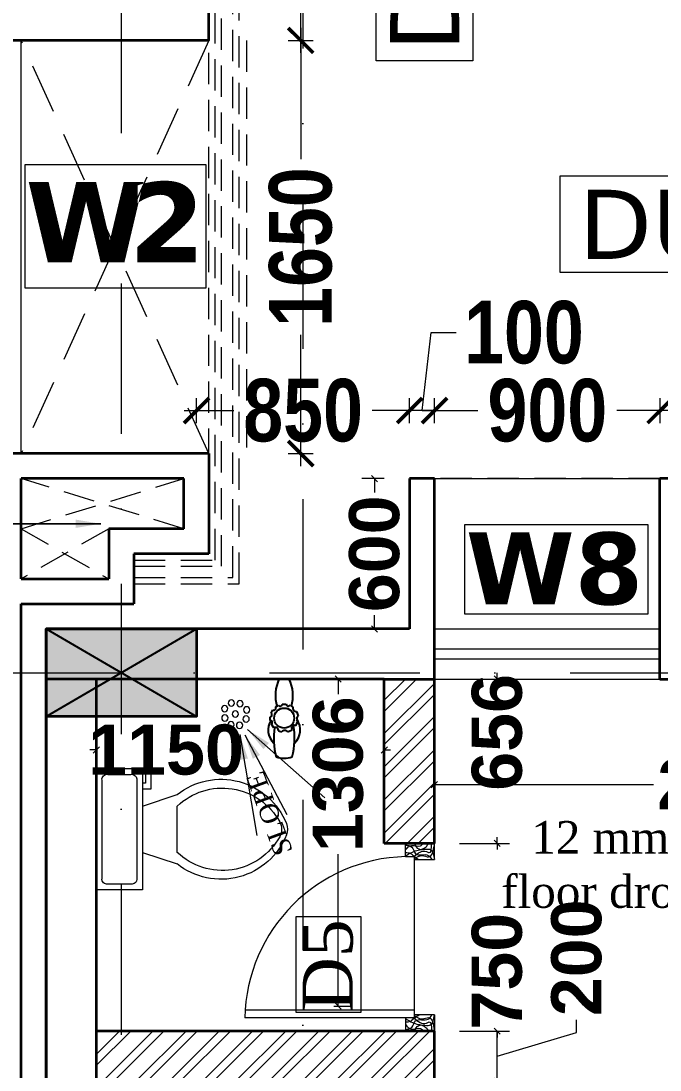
# Model space of a CAD drawing. Header units: millimetres. Extents: x -3092155 to 4513934, y -12317808 to 1850003.
# Drawn here: x -387960 to -385410, y -5674238 to -5670049 of the extents above; entities that cross this region are included whole.
import ezdxf

# ---------------------------------------------------------------- set-up
doc = ezdxf.new("R2010")
doc.units = ezdxf.units.MM
doc.header["$LTSCALE"] = 2
doc.header["$MEASUREMENT"] = 0
doc.header["$PDMODE"] = 34
doc.header["$PDSIZE"] = 500
for name, pattern in [('DASHDOT', [1, 0.5, -0.25, 0, -0.25]), ('DASHED2', [0.375, 0.25, -0.125]), ('HIDDEN', [0.375, 0.25, -0.125])]:
    doc.linetypes.add(name, pattern=pattern)
for name, color, linetype, lineweight in [('AREA AA', 162, 'Continuous', 20), ('coloumn', 10, 'Continuous', 35), ('cornice', 12, 'Continuous', 25), ('D DIM', 250, 'Continuous', 9), ('D5', 10, 'Continuous', 5), ('DOOR', 27, 'Continuous', 5), ('DUCT', 37, 'Continuous', 35), ('expen. jt.', 130, 'Continuous', 35), ('FIXTURE', 252, 'Continuous', 0), ('glass', 5, 'Continuous', 15), ('GRID', 251, 'DASHDOT', 5), ('hatch toilet', 42, 'Continuous', 9), ('PROJ', 251, 'HIDDEN', 5), ('SILL', 74, 'Continuous', 9), ('tap', 97, 'Continuous', 25), ('taxe', 7, 'Continuous', 9), ('toi.dim.', 214, 'Continuous', 9), ('VENTI', 162, 'Continuous', 5), ('W2', 162, 'Continuous', 5), ('WAll', 250, 'Continuous', 35)]:
    doc.layers.add(name, color=color, linetype=linetype, lineweight=lineweight)
doc.layers.add('DOT', color=7, linetype='DASHED2', lineweight=0, true_color=0x89067c)
doc.layers.add('duct text', color=7, linetype='Continuous', lineweight=5, true_color=0x30182a)
doc.styles.add('door', font='arial.ttf', dxfattribs={"height": 70})
doc.styles.add('INNER DIM', font='ARIALNB.TTF', dxfattribs={"height": 250})
doc.styles.add('int dim', font='arialbd.ttf', dxfattribs={"height": 200})
doc.styles.get("Standard").update_dxf_attribs({"font": 'times.ttf', "height": 500})
doc.styles.add('style2', font='verdana.ttf')
doc.dimstyles.new('DOOR', dxfattribs={"dimtxt": 100, "dimasz": 100, "dimexe": 25, "dimexo": 50, "dimgap": 25, "dimtad": 0, "dimtih": 1, "dimtoh": 1, "dimdec": 0, "dimzin": 3, "dimdsep": 46, "dimtxsty": 'door', "dimblk": 'OBLIQUE', "dimcen": 200, "dimclrd": 256, "dimclre": 256, "dimclrt": 256, "dimadec": 0, "dimazin": 0, "dimtfac": 1, "dimtdec": 0, "dimtofl": 0, "dimtmove": 2, "dimatfit": 3, "dimfxl": 300, "dimfxlon": 1, "dimfrac": 1, "dimtolj": 1, "dimtzin": 0, "dimlwd": -1, "dimlwe": -1, "dimarcsym": 0})
doc.dimstyles.new('INNER DIM', dxfattribs={"dimscale": 0, "dimtxt": 250, "dimasz": 100, "dimexe": 50, "dimexo": 50, "dimgap": 50, "dimtad": 0, "dimdec": 0, "dimzin": 0, "dimdsep": 46, "dimtxsty": 'INNER DIM', "dimblk": 'ARCHTICK', "dimcen": 100, "dimdle": 50, "dimclrd": 256, "dimclre": 256, "dimclrt": 256, "dimadec": 0, "dimazin": 0, "dimtfac": 1, "dimtdec": 0, "dimtix": 1, "dimtmove": 2, "dimatfit": 3, "dimfxl": 50, "dimfxlon": 1, "dimtolj": 1, "dimtzin": 0, "dimlwd": -1, "dimlwe": -1, "dimarcsym": 1})
doc.dimstyles.new('toilet detail', dxfattribs={"dimtxt": 150, "dimasz": 25, "dimexe": 50, "dimexo": 100, "dimgap": 25, "dimtad": 0, "dimdec": 0, "dimzin": 3, "dimdsep": 46, "dimtxsty": 'int dim', "dimblk": 'OBLIQUE', "dimcen": 90, "dimclrd": 214, "dimclre": 214, "dimclrt": 256, "dimadec": 0, "dimazin": 0, "dimtfac": 1, "dimtdec": 0, "dimtofl": 0, "dimtmove": 1, "dimatfit": 3, "dimfxl": 1, "dimfrac": 1, "dimtolj": 1, "dimtzin": 0, "dimlwd": -1, "dimlwe": -1, "dimarcsym": 1})
pattern_1 = [(45, (99708.4986089468, 251064.3812223776), (-66.29126073623883, 66.29126073623884), []), (45, (99752.6927826968, 251064.3812223776), (-66.29126073623883, 66.29126073623884), [])]

# ---------------------------------------------------------------- blocks, each defined once
blk = doc.blocks.new('_ArchTick')
at = {"color": 0, "linetype": 'ByBlock', "const_width": 0.15}
blk.add_lwpolyline([(-0.5, -0.5), (0.5, 0.5)], dxfattribs=at)
blk = doc.blocks.new('*D84')
at = {"layer": 'D DIM', "ltscale": 100, "transparency": 16777216}
for p, q in [((-386309.2708089398, -5671654.296753201), (-386309.2708089398, -5671554.296753201)), ((-385409.2708089398, -5671654.296753201), (-385409.2708089398, -5671554.296753201)), ((-386359.2708089398, -5671604.296753201), (-386136.6753109862, -5671604.296753201)), ((-385359.2708089398, -5671604.296753201), (-385581.8663068934, -5671604.296753201))]:
    blk.add_line(p, q, dxfattribs=at)
at = {"layer": 'Defpoints', "color": 0, "lineweight": 50, "ltscale": 100, "transparency": 16777216}
for p in [(-386309.2708089398, -5671604.296753201), (-386309.2708089398, -5671876.232655483), (-385409.2708089398, -5671876.232655485)]:
    blk.add_point(p, dxfattribs=at)
at = {"layer": 'D DIM', "ltscale": 100, "transparency": 16777216, "xscale": 100, "yscale": 100, "zscale": 100, "rotation": 180}
blk.add_blockref('_ArchTick', (-386309.2708089398, -5671604.296753201), dxfattribs=at)
at = {"layer": 'D DIM', "ltscale": 100, "transparency": 16777216, "xscale": 100, "yscale": 100, "zscale": 100}
blk.add_blockref('_ArchTick', (-385409.2708089398, -5671604.296753201), dxfattribs=at)
at = {"layer": 'D DIM', "ltscale": 100, "transparency": 16777216, "insert": (-385859.2708089398, -5671604.296753201), "char_height": 250, "attachment_point": 5, "style": 'INNER DIM'}
blk.add_mtext('\\A1;900', dxfattribs=at)
blk = doc.blocks.new('*D85')
at = {"layer": 'D DIM', "ltscale": 100, "transparency": 16777216}
for p, q in [((-386359.0891063355, -5671604.296753201), (-386323.3080747914, -5671292.856560628)), ((-386323.3080747914, -5671292.856560628), (-386223.3080747914, -5671292.856560628)), ((-386408.9074037313, -5671654.296753201), (-386408.9074037313, -5671554.296753201)), ((-386309.2708089398, -5671654.296753201), (-386309.2708089398, -5671554.296753201)), ((-386309.2708089398, -5671604.296753201), (-386408.9074037313, -5671604.296753201)), ((-386309.2708089398, -5671604.296753201), (-386408.9074037313, -5671604.296753201))]:
    blk.add_line(p, q, dxfattribs=at)
at = {"layer": 'Defpoints', "color": 0, "lineweight": 50, "ltscale": 100, "transparency": 16777216}
for p in [(-386408.9074037313, -5671604.296753201), (-386408.9074037313, -5671876.232655482), (-386309.2708089398, -5671876.232655483)]:
    blk.add_point(p, dxfattribs=at)
at = {"layer": 'D DIM', "ltscale": 100, "transparency": 16777216, "insert": (-385952.7248551461, -5671292.856560628), "char_height": 250, "attachment_point": 5, "style": 'INNER DIM'}
blk.add_mtext('\\A1;100', dxfattribs=at)
blk = doc.blocks.new('*D86')
at = {"layer": 'D DIM', "ltscale": 100, "transparency": 16777216}
for p, q in [((-386843.4324947739, -5670076.233358072), (-386843.4324947739, -5670601.011670793)), ((-386893.4324947739, -5670126.233358072), (-386793.4324947739, -5670126.233358072)), ((-386843.4324947739, -5671826.233366871), (-386843.4324947739, -5671301.45505415)), ((-386893.4324947739, -5671776.233366871), (-386793.4324947739, -5671776.233366871))]:
    blk.add_line(p, q, dxfattribs=at)
at = {"layer": 'Defpoints', "color": 0, "lineweight": 50, "ltscale": 100, "transparency": 16777216}
for p in [(-387322.7941953665, -5670126.233358072), (-386843.4324947739, -5670126.233358072), (-387509.2719865401, -5671776.233366871)]:
    blk.add_point(p, dxfattribs=at)
at = {"layer": 'D DIM', "ltscale": 100, "transparency": 16777216, "xscale": 100, "yscale": 100, "zscale": 100}
for p, rotation in [((-386843.4324947739, -5670126.233358072), 90), ((-386843.4324947739, -5671776.233366871), 270)]:
    blk.add_blockref('_ArchTick', p, dxfattribs=dict(at, rotation=rotation))
at = {"layer": 'D DIM', "ltscale": 100, "transparency": 16777216, "insert": (-386843.4324947729, -5670951.233362472), "char_height": 250, "attachment_point": 5, "rotation": 90, "style": 'INNER DIM'}
blk.add_mtext('\\A1;1650', dxfattribs=at)
blk = doc.blocks.new('*D102')
at = {"layer": 'D DIM', "ltscale": 100, "transparency": 16777216}
for p, q in [((-387259.2976417364, -5671654.296753201), (-387259.2976417364, -5671554.296753201)), ((-386408.9074037313, -5671654.296753201), (-386408.9074037313, -5671554.296753201)), ((-387309.2976417364, -5671604.296753201), (-387110.1427683, -5671604.296753201)), ((-386358.9074037313, -5671604.296753201), (-386558.0622771677, -5671604.296753201))]:
    blk.add_line(p, q, dxfattribs=at)
at = {"layer": 'Defpoints', "color": 0, "lineweight": 50, "ltscale": 100, "transparency": 16777216}
for p in [(-386408.9074037313, -5671604.296753201), (-387259.2976417364, -5672476.232656224), (-386408.9074037313, -5672476.23361607)]:
    blk.add_point(p, dxfattribs=at)
at = {"layer": 'D DIM', "ltscale": 100, "transparency": 16777216, "xscale": 100, "yscale": 100, "zscale": 100, "rotation": 180}
blk.add_blockref('_ArchTick', (-387259.2976417364, -5671604.296753201), dxfattribs=at)
at = {"layer": 'D DIM', "ltscale": 100, "transparency": 16777216, "xscale": 100, "yscale": 100, "zscale": 100}
blk.add_blockref('_ArchTick', (-386408.9074037313, -5671604.296753201), dxfattribs=at)
at = {"layer": 'D DIM', "ltscale": 100, "transparency": 16777216, "insert": (-386834.1025227339, -5671604.296753201), "char_height": 250, "attachment_point": 5, "style": 'INNER DIM'}
blk.add_mtext('\\A1;850', dxfattribs=at)
blk = doc.blocks.new('*D730')
at = {"layer": 'D DIM', "ltscale": 100, "transparency": 16777216}
for p, q in [((-438689.0668657003, 360.6453613601625), (-438689.0668657003, 460.6453613601625)), ((998.7644366729072, 360.6453613601623), (998.7644366729072, 460.6453613601623)), ((1048.764436672907, 410.6453613601623), (-438739.0668657003, 410.6453613601623))]:
    blk.add_line(p, q, dxfattribs=at)
at = {"layer": 'Defpoints', "color": 0, "lineweight": 50, "ltscale": 100, "transparency": 16777216}
for p in [(-438689.0668657003, 410.6453613601623), (998.7644366729072, -0.0061451550573111), (-438689.0668657006, -5723126.232655427)]:
    blk.add_point(p, dxfattribs=at)
at = {"layer": 'D DIM', "ltscale": 100, "transparency": 16777216, "xscale": 100, "yscale": 100, "zscale": 100, "rotation": 180}
blk.add_blockref('_ArchTick', (-438689.0668657003, 410.6453613601623), dxfattribs=at)
at = {"layer": 'D DIM', "ltscale": 100, "transparency": 16777216, "xscale": 100, "yscale": 100, "zscale": 100}
blk.add_blockref('_ArchTick', (998.7644366729072, 410.6453613601623), dxfattribs=at)
at = {"layer": 'D DIM', "ltscale": 100, "transparency": 16777216, "insert": (1326.455259555951, 835.181085795164), "char_height": 250, "attachment_point": 5, "style": 'INNER DIM'}
blk.add_mtext('\\A1;439688', dxfattribs=at)
blk = doc.blocks.new('*D383')
at = {"layer": 'D DIM', "ltscale": 100, "transparency": 16777216}
for p, q in [((-386843.4324947739, -5668726.235106354), (-386843.4324947739, -5669101.013414676)), ((-386893.4324947739, -5668776.235106354), (-386793.4324947739, -5668776.235106354)), ((-386843.4324947739, -5670176.235106355), (-386843.4324947739, -5669801.456798033)), ((-386893.4324947739, -5670126.235106355), (-386793.4324947739, -5670126.235106355))]:
    blk.add_line(p, q, dxfattribs=at)
at = {"layer": 'Defpoints', "color": 0, "lineweight": 50, "ltscale": 100, "transparency": 16777216}
for p in [(-387684.2986536463, -5668776.235106354), (-387684.2986536463, -5670126.235106355), (-386843.4324947739, -5670126.235106355)]:
    blk.add_point(p, dxfattribs=at)
at = {"layer": 'D DIM', "ltscale": 100, "transparency": 16777216, "xscale": 100, "yscale": 100, "zscale": 100}
for p, rotation in [((-386843.4324947739, -5668776.235106354), 90), ((-386843.4324947739, -5670126.235106355), 270)]:
    blk.add_blockref('_ArchTick', p, dxfattribs=dict(at, rotation=rotation))
at = {"layer": 'D DIM', "ltscale": 100, "transparency": 16777216, "insert": (-386843.4324947729, -5669451.235106355), "char_height": 250, "attachment_point": 5, "rotation": 90, "style": 'INNER DIM'}
blk.add_mtext('\\A1;1350', dxfattribs=at)
blk = doc.blocks.new('F.F')
at = {"layer": 'coloumn', "ltscale": 100}
blk.add_hatch(color=256, dxfattribs=at).paths.add_polyline_path([(-159880.3270420903, -5825806.198561391), (-159880.3270420903, -5826156.198561391), (-160480.3270420902, -5826156.198561391), (-160480.3270420902, -5825806.198561391)])
at = {"layer": 'coloumn', "lineweight": 25, "ltscale": 100}
for p, q in [((-160480.3270420902, -5826156.198561391), (-159880.3270420903, -5825806.198561391)), ((-160480.3270420902, -5825806.198561391), (-159880.3270420903, -5826156.198561391))]:
    blk.add_line(p, q, dxfattribs=at)
at = {"layer": 'coloumn', "ltscale": 100}
blk.add_lwpolyline([(-159880.3270420903, -5825806.198561391), (-159880.3270420903, -5826156.198561391), (-160480.3270420902, -5826156.198561391), (-160480.3270420902, -5825806.198561391)], close=True, dxfattribs=at)
blk = doc.blocks.new('Toilet - top')
for p, q in [((9.750000020786107, -4.499999875283331), (9.750000020786107, -1.499999958427777)), ((-4.874999573884722, -6.374999823318057), (-3.374999615456943, -6.374999823318057)), ((-4.874999573884722, -7.124999802531942), (-4.874999573884722, -6.374999823318057)), ((-3.374999615456943, -6.374999823318057), (-3.374999615456943, -5.999999833711112)), ((-2.624999636243054, -5.999999833711112), (-2.624999636243054, -7.124999802531942)), ((-0.3749996986013899, -5.999999833711112), (-1.874999657029167, -10.49999970899444)), ((5.625000135109722, -5.999999833711112), (7.125000093537498, -10.49999970899444)), ((-2.624999636243054, -7.124999802531942), (-4.874999573884722, -7.124999802531942)), ((5.625000135109722, -10.49999970899444), (-0.3749996986013899, -10.49999970899444))]:
    blk.add_line(p, q)
blk.add_lwpolyline([(10.5, -5.999999833711112), (10.5, 0), (-5.249999563491668, 0), (-5.249999563491668, -5.999999833711112)], close=True)
for points in [[(9.00000004157222, -0.7499999792138891), (-3.74999960506389, -0.7499999792138891)], [(-4.499999584277778, -1.499999958427777), (-4.499999584277778, -4.499999875283331)], [(-3.74999960506389, -5.249999854497221), (9.00000004157222, -5.249999854497221)]]:
    blk.add_lwpolyline(points)
for centre, radius, start, end in [((-3.843749602465627, -1.406249961026039), 0.6629126066274994, 81.86989999999999, 188.1301), ((9.093750038973957, -1.406249961026039), 0.6629126066274994, 351.8699, 98.13009999999998), ((-3.843749602465627, -4.593749872685068), 0.6629126066274994, 171.869898, 278.1301), ((9.093750038973957, -4.593749872685068), 0.6629126066274994, 261.8699, 8.130099999999992), ((5.264671971487866, -16.1853708193428), 9.126764785180747, 141.4691096810948, 248.2605552621038), ((5.774968316447487, -16.3630565146643), 8.496884113945722, 136.3677254423718, 240.9979693939525), ((-0.0146246611728551, -16.18535307943234), 9.126775425236774, 291.7392742039648, 38.53070636800451), ((-0.5249176984752985, -16.36303902073235), 8.496889430624533, 299.0017969815357, 43.63209216694732), ((2.625015013218892, -22.04524776254743), 2, 240.9979693939525, 299.0017969815356), ((2.625015773947752, -22.80526443344873), 2, 248.2605552621038, 291.7392742039647)]:
    blk.add_arc(centre, radius, start, end)
blk = doc.blocks.new('A$C3DC14F32')
at = {"layer": 'DOOR', "ltscale": 100}
for p, q in [((52.99949478264897, 114.9996921028942), (52.99949478264899, 756.7428243851377)), ((83.99949478264897, 79.99969210289419), (83.99949478264898, 755.4110343496443)), ((-0.0005052173510194, -0.000307897105813), (-0.0005052173510194, 114.9996921028942)), ((52.99949478264897, 114.9996921028942), (-0.0005052173510194, 114.9996921028942)), ((52.99949478264897, 79.99969210289419), (52.99949478264897, 114.9996921028942)), ((696.999494782649, 114.9996921028942), (696.999494782649, 79.99969210289419)), ((696.999494782649, 114.9996921028942), (749.999494782649, 114.9996921028942)), ((749.999494782649, 114.9996921028942), (749.999494782649, -0.000307897105813)), ((52.99949478264897, 79.99969210289419), (696.999494782649, 79.99969210289419)), ((64.99949478264897, -0.0003078980371356), (64.99949478264897, 79.99969210289419)), ((684.9994947826488, 79.99969210289419), (684.9994947826488, -0.0003078980371356)), ((64.99949478264897, -0.0003078980371356), (-0.0005052173510194, -0.000307897105813)), ((684.9994947826488, -0.0003078980371356), (749.9994947826491, -0.0003078980371356))]:
    blk.add_line(p, q, dxfattribs=at)
blk.add_arc((40.31417776597399, 100.008927482144), 656.8563987731303, 1.307716759455737, 88.89342584686472, dxfattribs=at)
for points in [[(49.99949478264897, 114.9996921028942), (28.5, 70), (14.5, 33.5), (-0.0005052173510194, 24)], [(26.49949478264898, 114.9996921028942), (8, 91.5), (10.5, 56), (-0.0005052173510194, 44.5)], [(7.000000000465661, 114.9996921028942), (15, 90.5), (41.5, 75), (48, 24.5), (64.99949478264897, 10)], [(37.00000000046565, 114.9996921028942), (40, 96), (56, 76), (64.99949478264897, 61)], [(742.9989895648323, 114.9996921028942), (734.998989565298, 90.5), (708.4989895652977, 75), (701.998989565298, 24.5), (684.9994947826488, 10)], [(712.9989895648323, 114.9996921028942), (709.998989565298, 96), (693.9989895652977, 76), (684.9994947826488, 61)], [(699.999494782649, 114.9996921028942), (721.4989895652977, 70), (735.498989565298, 33.5), (749.999494782649, 24)], [(723.499494782649, 114.9996921028942), (741.9989895652977, 91.5), (739.498989565298, 56), (749.999494782649, 44.5)], [(52.99949478264897, 82), (32.5, 31.5), (37, 21), (-0.0005052173510194, 12)], [(-0.0005052173510194, 81), (22.5, 62.5), (25, 15), (64.99949478264897, -0.0003078980371356)], [(62, 79.99969210289419), (49, 49), (54, 23.5), (4, -0.000307897105813)], [(749.999494782649, 81), (727.4989895652978, 62.5), (724.9989895652977, 15), (684.9994947826488, -0.0003078980371356)], [(687.9989895652977, 79.99969210289419), (700.9989895652977, 49), (695.9989895652977, 23.5), (745.9989895652977, -0.000307897105813)], [(696.999494782649, 82), (717.4989895652977, 31.5), (712.9989895652977, 21), (749.999494782649, 12)]]:
    blk.add_spline(points, degree=3, dxfattribs=at)
blk = doc.blocks.new('_Oblique')
at = {"color": 0, "linetype": 'ByBlock', "lineweight": -2}
blk.add_line((-0.5, -0.5), (0.5, 0.5), dxfattribs=at)
blk = doc.blocks.new('14')
at = {"layer": 'FIXTURE', "ltscale": 15000}
for centre in [(-56.98899096832612, 27.93758214637637), (-38.20844072954995, 36.0154674127698), (-20.2151071971748, 27.0380796417594), (-64.68213853077668, 9.495943598449239), (-38.12322247237899, 9.495943598449236), (-12.13889834866859, 9.495943598449236), (-56.95706919417716, -7.848507821559906), (-38.20844072954996, -15.28902206820631), (-18.61901848972775, -8.359989639371632)]:
    blk.add_circle(centre, 6.965944811660197, dxfattribs=at)
blk = doc.blocks.new('ryr')
at = {"layer": 'tap', "ltscale": 100}
for p, q in [((1982583.737675077, -4956350.44548549), (1982590.202268639, -4956350.139865152)), ((1982562.6397905, -4956366.830942098), (1982560.619417549, -4956373.748985207)), ((1982569.018644572, -4956357.754817451), (1982576.059878631, -4956352.883035951)), ((1982598.167661398, -4956351.876693387), (1982604.579008114, -4956355.304493397)), ((1982610.690104417, -4956361.283024868), (1982614.049456018, -4956367.114631121)), ((1982666.278792854, -4956367.768315107), (1982666.287072216, -4956388.375991837)), ((1982561.079463562, -4956384.703346794), (1982565.096674409, -4956394.370811427)), ((1982613.723516514, -4956389.770130052), (1982610.08629866, -4956395.641961147)), ((1982616.002023037, -4956374.114746697), (1982616.037314679, -4956381.777848398)), ((1982572.831709136, -4956401.424545053), (1982582.244357445, -4956405.415036406)), ((1982601.526662083, -4956402.744159232), (1982592.781080879, -4956405.710433228))]:
    blk.add_line(p, q, dxfattribs=at)
blk.add_circle((1982588.283364309, -4956378.074034302), 20, dxfattribs=at)
for centre, radius, start, end in [((1982564.445824714, -4956380.45154472), 34.64069505713051, 56.55277587514192, 138.7143302402152), ((1982579.446505095, -4956350.239695132), 4.296101661263567, 217.9728670969993, 357.2543869593875), ((1982594.646703805, -4956348.890665844), 4.616654942065941, 195.6991030066236, 319.6996369507292), ((1982556.196415525, -4956378.074034302), 48.00995838109209, 160.1952473060995, 199.8047526939004), ((1982547.685375614, -4956509.021082662), 151.7093994229934, 81.76230417884105, 103.9834318662461), ((1982563.234411473, -4956360.46920614), 6.389464648687468, 264.6601720458993, 25.13943216500143), ((1982608.779900129, -4956357.123019014), 4.577611728740137, 156.5926791675466, 294.6637864751611), ((1982615.41065981, -4956370.507321732), 3.655574557478431, 111.8614756836552, 279.3096630897456), ((1982633.110303181, -4956440.782698616), 80.1950678442886, 65.5624695641667, 105.3326518006847), ((1982556.944758322, -4956379.390149402), 6.732447841380619, 307.8898860605086, 56.91974426233791), ((1982633.110303181, -4956315.365369986), 80.1950678442886, 254.6673482038987, 294.4375304516508), ((1982616.778405089, -4956386.323464932), 4.605631841286484, 99.25969699666588, 228.4484114278765), ((1982547.685375614, -4956247.126985941), 151.7093994229934, 256.0165681337539, 279.8379305379639), ((1982564.443915571, -4956375.699608197), 34.64069505713051, 221.3317081846367, 306.2699323172791), ((1982568.619799926, -4956398.275333967), 5.259059769223807, 323.2148265677761, 132.0605413497072), ((1982587.381802387, -4956410.234905004), 7.044464055513258, 39.96174969293975, 136.8267596166059), ((1982588.283364309, -4956378.074034302), 28, 279.2436243042187, 279.2438643274891), ((1982607.803097933, -4956401.599361283), 6.379985056878329, 69.03030871157539, 190.3369005336596)]:
    blk.add_arc(centre, radius, start, end, dxfattribs=at)
blk = doc.blocks.new('*D1127')
at = {"layer": 'Defpoints', "color": 0, "lineweight": 50, "ltscale": 100, "transparency": 16777216}
for p in [(-1467536.633719814, -5386045.727825912), (-1467286.251080207, -5386045.727825912), (-1467536.627130241, -5386245.72782583)]:
    blk.add_point(p, dxfattribs=at)
at = {"layer": 'toi.dim.', "color": 214, "ltscale": 100, "transparency": 16777216}
for p, q in [((-1466968.993235733, -5386050.55047253), (-1466968.993235733, -5386000.550472529)), ((-1467436.633719814, -5386045.727825912), (-1467236.251080207, -5386045.727825912)), ((-1467286.251080207, -5386245.72782583), (-1467286.251080207, -5386045.727825912)), ((-1467286.251080207, -5386145.727825872), (-1466968.993235733, -5386050.55047253)), ((-1467436.627130241, -5386245.72782583), (-1467236.251080207, -5386245.72782583))]:
    blk.add_line(p, q, dxfattribs=at)
at = {"layer": 'toi.dim.', "color": 214, "ltscale": 100, "transparency": 16777216, "xscale": 25, "yscale": 25, "zscale": 25}
for p, rotation in [((-1467286.251080207, -5386045.727825912), 90), ((-1467286.251080207, -5386245.72782583), 270)]:
    blk.add_blockref('_Oblique', p, dxfattribs=dict(at, rotation=rotation))
at = {"layer": 'toi.dim.', "ltscale": 100, "transparency": 16777216, "insert": (-1466968.993235732, -5385752.835602134), "char_height": 200, "attachment_point": 5, "rotation": 90, "style": 'int dim'}
blk.add_mtext('\\A1;200', dxfattribs=at)
blk = doc.blocks.new('*D1128')
at = {"layer": 'Defpoints', "color": 0, "lineweight": 50, "ltscale": 100, "transparency": 16777216}
for p in [(-1467536.62713024, -5385295.727825914), (-1467286.251080207, -5385295.727825914), (-1467536.633719814, -5386045.727825912)]:
    blk.add_point(p, dxfattribs=at)
at = {"layer": 'toi.dim.', "color": 214, "ltscale": 100, "transparency": 16777216}
for p, q in [((-1467286.251080207, -5385295.727825914), (-1467286.251080207, -5385270.727825914)), ((-1467436.62713024, -5385295.727825914), (-1467236.251080207, -5385295.727825914)), ((-1467436.633719814, -5386045.727825912), (-1467236.251080207, -5386045.727825912)), ((-1467286.251080207, -5386045.727825912), (-1467286.251080207, -5386070.727825914))]:
    blk.add_line(p, q, dxfattribs=at)
at = {"layer": 'toi.dim.', "color": 214, "ltscale": 100, "transparency": 16777216, "xscale": 25, "yscale": 25, "zscale": 25}
for p, rotation in [((-1467286.251080207, -5385295.727825914), 270), ((-1467286.251080207, -5386045.727825912), 90)]:
    blk.add_blockref('_Oblique', p, dxfattribs=dict(at, rotation=rotation))
at = {"layer": 'toi.dim.', "ltscale": 100, "transparency": 16777216, "insert": (-1467286.251080206, -5385806.392841759), "char_height": 200, "attachment_point": 5, "rotation": 90, "style": 'int dim'}
blk.add_mtext('\\A1;750', dxfattribs=at)
blk = doc.blocks.new('*D1143')
at = {"layer": 'Defpoints', "color": 0, "lineweight": 50, "ltscale": 100, "transparency": 16777216}
for p in [(-1467536.627130241, -5384639.477713058), (-1467286.251080207, -5384639.477713058), (-1467536.62713024, -5385295.727825914)]:
    blk.add_point(p, dxfattribs=at)
at = {"layer": 'toi.dim.', "color": 214, "ltscale": 100, "transparency": 16777216}
for p, q in [((-1467436.627130241, -5384639.477713058), (-1467236.251080207, -5384639.477713058)), ((-1467286.251080207, -5384639.477713058), (-1467286.251080207, -5384614.477713057)), ((-1467436.62713024, -5385295.727825914), (-1467236.251080207, -5385295.727825914)), ((-1467286.251080207, -5385295.727825914), (-1467286.251080207, -5385320.727825914))]:
    blk.add_line(p, q, dxfattribs=at)
at = {"layer": 'toi.dim.', "color": 214, "ltscale": 100, "transparency": 16777216, "xscale": 25, "yscale": 25, "zscale": 25}
for p, rotation in [((-1467286.251080207, -5384639.477713058), 270), ((-1467286.251080207, -5385295.727825914), 90)]:
    blk.add_blockref('_Oblique', p, dxfattribs=dict(at, rotation=rotation))
at = {"layer": 'toi.dim.', "ltscale": 100, "transparency": 16777216, "insert": (-1467286.251080206, -5384852.627217939), "char_height": 200, "attachment_point": 5, "rotation": 90, "style": 'int dim'}
blk.add_mtext('\\A1;656', dxfattribs=at)
blk = doc.blocks.new('*D1178')
at = {"layer": 'Defpoints', "color": 0, "lineweight": 50, "ltscale": 100, "transparency": 16777216}
for p in [(-1468886.213272656, -5384895.191244815), (-1467736.627130241, -5384895.191244815), (-1467736.627130241, -5384922.623499733)]:
    blk.add_point(p, dxfattribs=at)
at = {"layer": 'toi.dim.', "color": 214, "ltscale": 100, "transparency": 16777216}
for p, q in [((-1468886.213272656, -5384922.623499733), (-1468911.213272656, -5384922.623499733)), ((-1467736.627130241, -5384922.623499733), (-1467711.627130241, -5384922.623499733)), ((-1468886.213272656, -5384995.191244816), (-1468886.213272656, -5384972.623499733)), ((-1467736.627130241, -5384995.191244816), (-1467736.627130241, -5384972.623499733))]:
    blk.add_line(p, q, dxfattribs=at)
at = {"layer": 'toi.dim.', "color": 214, "ltscale": 100, "transparency": 16777216, "xscale": 25, "yscale": 25, "zscale": 25}
blk.add_blockref('_Oblique', (-1468886.213272656, -5384922.623499733), dxfattribs=at)
at = {"layer": 'toi.dim.', "color": 214, "ltscale": 100, "transparency": 16777216, "xscale": 25, "yscale": 25, "zscale": 25, "rotation": 180}
blk.add_blockref('_Oblique', (-1467736.627130241, -5384922.623499733), dxfattribs=at)
at = {"layer": 'toi.dim.', "ltscale": 100, "transparency": 16777216, "insert": (-1468607.701920826, -5384922.623499733), "char_height": 200, "attachment_point": 5, "style": 'int dim'}
blk.add_mtext('\\A1;1150', dxfattribs=at)
blk = doc.blocks.new('*D1183')
at = {"layer": 'Defpoints', "color": 0, "lineweight": 50, "ltscale": 100, "transparency": 16777216}
for p in [(-1467536.627130241, -5384921.070551923), (-1465136.627130244, -5385061.006300352), (-1465136.627130244, -5385061.006300352)]:
    blk.add_point(p, dxfattribs=at)
at = {"layer": 'toi.dim.', "color": 214, "ltscale": 100, "transparency": 16777216}
for p, q in [((-1465136.627130244, -5384961.006300352), (-1465136.627130244, -5385011.006300352)), ((-1467536.627130241, -5385021.070551923), (-1467536.627130241, -5385111.006300352)), ((-1467536.627130241, -5385061.006300352), (-1466662.036407186, -5385061.006300352)), ((-1465136.627130244, -5385061.006300352), (-1466011.217853298, -5385061.006300352))]:
    blk.add_line(p, q, dxfattribs=at)
at = {"layer": 'toi.dim.', "color": 214, "ltscale": 100, "transparency": 16777216, "xscale": 25, "yscale": 25, "zscale": 25, "rotation": 180}
blk.add_blockref('_Oblique', (-1467536.627130241, -5385061.006300352), dxfattribs=at)
at = {"layer": 'toi.dim.', "color": 214, "ltscale": 100, "transparency": 16777216, "xscale": 25, "yscale": 25, "zscale": 25}
blk.add_blockref('_Oblique', (-1465136.627130244, -5385061.006300352), dxfattribs=at)
at = {"layer": 'toi.dim.', "ltscale": 100, "transparency": 16777216, "insert": (-1466336.627130242, -5385061.006300352), "char_height": 200, "attachment_point": 5, "style": 'int dim'}
blk.add_mtext('\\A1;2400', dxfattribs=at)
blk = doc.blocks.new('*D1189')
at = {"layer": 'Defpoints', "color": 0, "lineweight": 50, "ltscale": 100, "transparency": 16777216}
for p in [(-1467775.737211168, -5383839.47771306), (-1467636.627130241, -5383839.47771306), (-1467636.62713024, -5384439.477713061)]:
    blk.add_point(p, dxfattribs=at)
at = {"layer": 'toi.dim.', "color": 214, "ltscale": 100, "transparency": 16777216}
for p, q in [((-1467736.627130241, -5383839.47771306), (-1467825.737211168, -5383839.47771306)), ((-1467775.737211168, -5383839.47771306), (-1467775.737211168, -5383894.218504329)), ((-1467775.737211168, -5384439.477713061), (-1467775.737211168, -5384384.736921791)), ((-1467736.62713024, -5384439.477713061), (-1467825.737211168, -5384439.477713061))]:
    blk.add_line(p, q, dxfattribs=at)
at = {"layer": 'toi.dim.', "color": 214, "ltscale": 100, "transparency": 16777216, "xscale": 25, "yscale": 25, "zscale": 25}
for p, rotation in [((-1467775.737211168, -5383839.47771306), 90), ((-1467775.737211168, -5384439.477713061), 270)]:
    blk.add_blockref('_Oblique', p, dxfattribs=dict(at, rotation=rotation))
at = {"layer": 'toi.dim.', "ltscale": 100, "transparency": 16777216, "insert": (-1467775.737211167, -5384139.477713061), "char_height": 200, "attachment_point": 5, "rotation": 90, "style": 'int dim'}
blk.add_mtext('\\A1;600', dxfattribs=at)
blk = doc.blocks.new('*D1098')
at = {"layer": 'Defpoints', "color": 0, "lineweight": 50, "ltscale": 100, "transparency": 16777216}
for p in [(-1467901.724301139, -5384639.47771306), (-1468037.947039027, -5385945.727825915), (-1467920.771041301, -5385945.727825915)]:
    blk.add_point(p, dxfattribs=at)
at = {"layer": 'toi.dim.', "color": 214, "ltscale": 100, "transparency": 16777216}
for p, q in [((-1468001.724301139, -5384639.47771306), (-1467970.771041301, -5384639.47771306)), ((-1467920.771041301, -5384639.47771306), (-1467920.771041301, -5384699.773333746)), ((-1467920.771041301, -5385945.727825915), (-1467920.771041301, -5385339.268558849)), ((-1467937.947039026, -5385945.727825915), (-1467870.771041301, -5385945.727825915))]:
    blk.add_line(p, q, dxfattribs=at)
at = {"layer": 'toi.dim.', "color": 214, "ltscale": 100, "transparency": 16777216, "xscale": 25, "yscale": 25, "zscale": 25}
for p, rotation in [((-1467920.771041301, -5384639.47771306), 90), ((-1467920.771041301, -5385945.727825915), 270)]:
    blk.add_blockref('_Oblique', p, dxfattribs=dict(at, rotation=rotation))
at = {"layer": 'toi.dim.', "ltscale": 100, "transparency": 16777216, "insert": (-1467920.771041301, -5385019.520946298), "char_height": 200, "attachment_point": 5, "rotation": 90, "style": 'int dim'}
blk.add_mtext('\\A1;1306', dxfattribs=at)
blk = doc.blocks.new('7u6ujuj')
at = {"layer": 'hatch toilet', "ltscale": 100}
h = blk.add_hatch(dxfattribs=at)
h.set_pattern_fill('ANSI32', color=256, scale=250, style=0)
h.set_pattern_definition(pattern_1)
h.paths.add_polyline_path([(-1467536.627130241, -5384639.477713058), (-1467736.627130241, -5384639.477713058), (-1467736.627130241, -5385295.727825914), (-1467651.627130246, -5385295.727825914), (-1467651.627130237, -5385295.726815516), (-1467536.627130241, -5385295.727825917)])
h = blk.add_hatch(dxfattribs=at)
h.set_pattern_fill('ANSI32', color=256, scale=250, style=0)
h.set_pattern_definition(pattern_1)
h.paths.add_polyline_path([(-1468886.213272656, -5386045.72782591), (-1468886.213272656, -5386245.727825914), (-1467536.627130241, -5386245.727825914), (-1467536.627130241, -5386045.727825912)])
at = {"layer": 'D5'}
blk.add_lwpolyline([(-1468089.933984656, -5385589.073953773), (-1468089.933984656, -5385969.54296474), (-1467829.326717957, -5385969.54296474), (-1467829.326717957, -5385589.073953773)], close=True, dxfattribs=at)
at = {"layer": 'glass', "ltscale": 100}
for p, q in [((-1467536.751112652, -5384519.477713061), (-1466636.751112654, -5384519.477713061)), ((-1467536.751112652, -5384559.477713061), (-1466636.751112654, -5384559.477713061))]:
    blk.add_line(p, q, dxfattribs=at)
at = {"layer": 'PROJ', "ltscale": 250}
blk.add_line((-1466636.627130244, -5383839.47771306), (-1467536.627130241, -5383839.477713061), dxfattribs=at)
at = {"layer": 'SILL', "ltscale": 100}
for p, q in [((-1467536.627130241, -5384439.477713056), (-1466636.627130244, -5384439.477713057)), ((-1467536.627130241, -5384639.477713058), (-1466636.627130245, -5384639.477713058))]:
    blk.add_line(p, q, dxfattribs=at)
at = {"layer": 'VENTI', "ltscale": 100}
blk.add_lwpolyline([(-1466685.349201783, -5384380.145169772), (-1467414.976441936, -5384380.145169772), (-1467414.976441936, -5384022.974133895), (-1466685.349201783, -5384022.974133895)], close=True, dxfattribs=at)
at = {"layer": 'WAll', "ltscale": 100}
for p, q in [((-1467536.627130241, -5383839.47771306), (-1467636.627130241, -5383839.47771306)), ((-1467636.627130241, -5383839.47771306), (-1467636.62713024, -5384439.477713061)), ((-1467536.627130241, -5385295.727825914), (-1467536.627130241, -5383839.477713061)), ((-1466036.627130242, -5383839.47771306), (-1466636.627131438, -5383839.47771306)), ((-1466636.627130244, -5384639.477713058), (-1466636.627130244, -5383839.47771306)), ((-1467636.62713024, -5384439.477713061), (-1469086.627130241, -5384439.477713061)), ((-1469086.241707722, -5384439.478500756), (-1469086.241707722, -5393789.47675254)), ((-1468886.213272656, -5384639.477713058), (-1468886.213272656, -5393589.47675254)), ((-1467736.627130241, -5384639.477713058), (-1468886.213272656, -5384639.477713058)), ((-1467736.627130241, -5385295.727825914), (-1467736.627130241, -5384639.477713058)), ((-1467736.627130241, -5384639.477713058), (-1467536.627130241, -5384639.477713058)), ((-1466636.627130244, -5384639.477713058), (-1466036.627130242, -5384639.477713058)), ((-1467536.627130241, -5385295.727825914), (-1467736.627130241, -5385295.727825914)), ((-1467536.627130241, -5386045.727825912), (-1468886.627130241, -5386045.72782591)), ((-1467536.627130241, -5386245.727825914), (-1467536.627130241, -5386045.727825912))]:
    blk.add_line(p, q, dxfattribs=at)
at = {"layer": 'DOOR', "ltscale": 100, "rotation": 89.99949659371384}
blk.add_blockref('A$C3DC14F32', (-1467536.634027707, -5386045.727320666), dxfattribs=at)
at = {"layer": 'FIXTURE', "lineweight": 40, "xscale": 2, "yscale": 2, "zscale": 2, "rotation": 90.00000000000004}
blk.add_blockref('ryr', (-11380892.3575796, -9349972.043578133), dxfattribs=at)
at = {"layer": 'FIXTURE', "xscale": -1.8, "yscale": 1.8, "zscale": 1.8, "rotation": 290.471190732132}
blk.add_blockref('14', (-1468371.039749838, -5384721.017275051), dxfattribs=at)
at = {"layer": 'FIXTURE', "ltscale": 100, "extrusion": (0, 0, -1), "xscale": 30.77059217263013, "yscale": 30.77059217263013, "zscale": -30.7705921728903, "rotation": 270}
blk.add_blockref('Toilet - top', (1468886.213272656, -5385158.703600577), dxfattribs=at)
at = {"layer": 'D5', "insert": (-1468062.828050072, -5385783.652760328), "char_height": 200, "width": 464.1942631211133, "attachment_point": 2, "rotation": 90}
blk.add_mtext('\\pt2000;D5', dxfattribs=at)
at = {"layer": 'taxe', "color": 0, "insert": (-1468159.319996881, -5385163.307017148), "char_height": 75, "attachment_point": 8, "rotation": 110.10181379746355}
blk.add_mtext('SLOPE', dxfattribs=at)
at = {"layer": 'taxe', "color": 0, "insert": (-1466874.789541606, -5385595.575463258), "char_height": 130, "attachment_point": 8}
blk.add_mtext('12 mm \\Pfloor drop', dxfattribs=at)
at = {"layer": 'VENTI', "ltscale": 100, "insert": (-1467057.109722914, -5384200.576308326), "char_height": 287, "attachment_point": 5, "style": 'style2'}
blk.add_mtext('\\pxt11;{\\fVerdana|b1|i0|c0|p34;W8}', dxfattribs=at)
at = {"layer": 'toi.dim.', "ltscale": 100}
dim = blk.add_linear_dim(base=(-1467775.737211168, -5383839.47771306), p1=(-1467636.62713024, -5384439.477713061), p2=(-1467636.627130241, -5383839.47771306), angle=90, dimstyle='toilet detail', dxfattribs=at)
dim.commit()
dim.dimension.update_dxf_attribs({"geometry": '*D1189', "text_midpoint": (-1467775.737211167, -5384139.477713061)})
for base, p1, p2, picture, middle in [((-1467920.771041301, -5385945.727825915), (-1467901.724301139, -5384639.47771306), (-1468037.947039027, -5385945.727825915), '*D1098', (-1467920.771041301, -5385019.520946298)), ((-1467286.251080207, -5384639.477713058), (-1467536.62713024, -5385295.727825914), (-1467536.627130241, -5384639.477713058), '*D1143', (-1467286.251080206, -5384852.627217939)), ((-1467286.251080207, -5385295.727825914), (-1467536.633719814, -5386045.727825912), (-1467536.62713024, -5385295.727825914), '*D1128', (-1467286.251080206, -5385806.392841759)), ((-1467286.251080207, -5386045.727825912), (-1467536.627130241, -5386245.72782583), (-1467536.633719814, -5386045.727825912), '*D1127', (-1466968.993235732, -5385975.550472529))]:
    dim = blk.add_linear_dim(base=base, p1=p1, p2=p2, angle=90, dimstyle='toilet detail', dxfattribs=at)
    dim.commit()
    dim.dimension.update_dxf_attribs({"geometry": picture, "text_midpoint": middle, "dimtype": 160})
dim = blk.add_linear_dim(base=(-1467736.627130241, -5384922.623499734), p1=(-1468886.213272656, -5384895.191244815), p2=(-1467736.627130241, -5384895.191244815), dimstyle='toilet detail', dxfattribs=at)
dim.commit()
dim.dimension.update_dxf_attribs({"geometry": '*D1178', "text_midpoint": (-1468607.701920826, -5384922.623499734), "dimtype": 160, "insert": (0, -9.313225746154785e-10)})
dim = blk.add_linear_dim(base=(-1465136.627130244, -5385061.006300352), p1=(-1467536.627130241, -5384921.070551923), p2=(-1465136.627130244, -5385061.006300352), dimstyle='toilet detail', dxfattribs=at)
dim.commit()
dim.dimension.update_dxf_attribs({"geometry": '*D1183', "text_midpoint": (-1466336.627130242, -5385061.006300352), "dimtype": 160})
at = {"layer": 'AREA AA', "ltscale": 100}
for points in [[(-1468282.667709676, -5384840.961679279), (-1467974.170882403, -5385114.262793344)], [(-1468313.632388739, -5384860.998858737), (-1468245.388210159, -5385264.023646221)], [(-1468293.617893284, -5384862.279092234), (-1468125.744777764, -5385180.77889792)]]:
    blk.add_leader(points, dimstyle='toilet detail', override={"dimasz": 100, "dimclrd": 256}, dxfattribs=at)
blk = doc.blocks.new('6yuj6kit')
at = {"layer": 'duct text', "ltscale": 0.1}
for points in [[(-97869.80240289467, -5598795.12911204), (-97869.80240289467, -5597222.606355708), (-97483.61945377436, -5597222.606355708), (-97483.61945377436, -5598795.12911204)], [(-97134.8633605368, -5599254.111385998), (-95562.34060420416, -5599254.111385998), (-95562.34060420416, -5599640.294335118), (-97134.8633605368, -5599640.294335118)]]:
    blk.add_lwpolyline(points, close=True, dxfattribs=at)
at = {"layer": 'duct text', "ltscale": 0.1, "insert": (-97673.21571265203, -5598010.512085836), "char_height": 276.6393491514364, "width": 1547.237478852213, "attachment_point": 5, "rotation": 90, "style": 'style2'}
blk.add_mtext('\\pxt11;DUCT-D', dxfattribs=at)
at = {"layer": 'duct text', "ltscale": 0.1, "insert": (-96350.24633433431, -5599450.698076242), "char_height": 276.6393491514364, "width": 1547.237478852213, "attachment_point": 5, "style": 'style2'}
blk.add_mtext('\\pxt11;DUCT-F', dxfattribs=at)
at = {"layer": 'duct text', "ltscale": 0.1}
blk.add_leader([(-98968.48149442072, -5600643.628743159), (-99848.54167657037, -5600643.628876524), (-98968.48149442072, -5600643.628743159)], dimstyle='DOOR', dxfattribs=at)

msp = doc.modelspace()

# ---------------------------------------------------------------- linework, layer by layer
at = {"layer": 'DOT', "ltscale": 400}
for p, q in [((-387209.6843220094, -5670126.235105629), (-387959.6876609703, -5671776.235361241)), ((-387209.6843220094, -5671776.235361241), (-387959.6854996304, -5670126.235360517))]:
    msp.add_line(p, q, dxfattribs=at)
at = {"layer": 'DUCT', "ltscale": 100}
for p, q in [((-387209.7118802585, -5670126.235106354), (-387209.7118802594, -5669726.235106354)), ((-387209.7118802585, -5670126.235106354), (-388159.7118802594, -5670126.235106354)), ((-387209.7121746307, -5671776.235115154), (-388159.7121746596, -5671776.235115154)), ((-387209.7121746575, -5671776.231398739), (-387209.712174659, -5672176.235115154)), ((-387959.7133522799, -5672276.235055445), (-387959.7133522799, -5671876.234856599)), ((-387459.7133522648, -5671876.23486027), (-387959.7133522799, -5671876.234856599)), ((-387309.7121746298, -5671876.235115155), (-387959.7133522799, -5671876.235115155)), ((-387309.7121746307, -5672076.235115154), (-387309.7121746298, -5671876.235115155)), ((-387309.7121746307, -5672076.235115154), (-387609.713352264, -5672076.237392629)), ((-387609.713352264, -5672076.237392629), (-387609.7133522632, -5672276.226314364)), ((-387209.712174659, -5672176.235115154), (-387509.713352265, -5672176.23739263)), ((-387509.713352265, -5672176.23739263), (-387509.713352265, -5672376.223816947)), ((-387959.7133522799, -5672276.235055445), (-387609.7133522632, -5672276.226314364)), ((-387959.7098776289, -5672376.23505539), (-387509.713352265, -5672376.223816947)), ((-387859.6721484616, -5672676.231867843), (-387859.7095443224, -5672476.23361607)), ((-387609.7133522621, -5672476.236681924), (-387859.6708470676, -5672476.235055431)), ((-387659.7095443225, -5672676.231867843), (-387859.6721484616, -5672676.231867843))]:
    msp.add_line(p, q, dxfattribs=at)
at = {"layer": 'expen. jt.', "ltscale": 100}
for p, q in [((-387959.746751042, -5684676.233107624), (-387959.7098776289, -5672376.23505539)), ((-387959.6843299475, -5684676.233107565), (-387959.6843299391, -5672376.232656164)), ((-387859.7077857694, -5684876.233107653), (-387859.6708470676, -5672476.235055431)), ((-387859.6843299489, -5684726.232656162), (-387859.6843299391, -5672476.232656164))]:
    msp.add_line(p, q, dxfattribs=at)
at = {"layer": 'GRID', "color": 5, "ltscale": 600}
for p, q in [((-387560.123037103, -5655495.271744533), (-387560.123037103, -5744297.292236768)), ((-386835.1246837274, -5656356.718671264), (-386835.1246837283, -5743438.159883965))]:
    msp.add_line(p, q, dxfattribs=at)
at = {"layer": 'GRID', "color": 6, "ltscale": 600}
msp.add_line((-460174.5851218564, -5672651.232656341), (-367335.124683726, -5672651.232656343), dxfattribs=at)
at = {"layer": 'PROJ', "ltscale": 250}
for p, q in [((-387089.7121746864, -5672296.235115154), (-387089.7121746849, -5669606.235115154)), ((-387114.7121746865, -5672271.235115154), (-387114.712174685, -5669631.235115154)), ((-387184.7121746865, -5672201.235115154), (-387184.712174685, -5669701.235115154)), ((-387159.7121746864, -5672226.235115155), (-387159.712174685, -5669676.235115153)), ((-387209.7121746867, -5672176.235115154), (-387209.7121746845, -5669726.235115155)), ((-387059.710013319, -5670126.235105631), (-387059.710013319, -5671776.235361241)), ((-387959.6864833511, -5672076.235115154), (-387309.6864833492, -5671876.235115155)), ((-387309.6864833502, -5672076.235115154), (-387959.6864833501, -5671876.235115155)), ((-387609.6876609555, -5672076.235115154), (-387959.7133522799, -5672276.235055445)), ((-387959.6864833511, -5672076.235115154), (-387609.7133522632, -5672276.226314364)), ((-387509.713352265, -5672201.237392629), (-387184.7121746865, -5672201.235115154)), ((-387509.713352265, -5672226.23739263), (-387159.7121746864, -5672226.235115155)), ((-387509.713352265, -5672271.23739263), (-387114.7121746865, -5672271.235115154)), ((-387509.713352265, -5672296.237392629), (-387089.7121746864, -5672296.235115154))]:
    msp.add_line(p, q, dxfattribs=at)
at = {"layer": 'SILL', "ltscale": 100}
for p, q in [((-387959.7141046451, -5671776.234860264), (-387959.7141046451, -5670126.234855858)), ((-383911.3093047694, -5671876.246069628), (-386311.3093047666, -5671876.246069628))]:
    msp.add_line(p, q, dxfattribs=at)
at = {"layer": 'W2', "lineweight": 15, "ltscale": 0.1}
for p, q in [((-387943.0646505565, -5670621.570888051), (-387222.4634567969, -5670621.570888051)), ((-387943.0646505565, -5671115.619859646), (-387943.0646505565, -5670621.570888051)), ((-387222.4634567969, -5670621.570888051), (-387222.4634567969, -5671115.619859646)), ((-387222.4634567969, -5671115.619859646), (-387943.0646505565, -5671115.619859646))]:
    msp.add_line(p, q, dxfattribs=at)

# ---------------------------------------------------------------- block references
at = {"layer": 'coloumn'}
msp.add_blockref('F.F', (-227379.7976416377, 153329.9659050368), dxfattribs=at)
at = {"layer": 'cornice', "color": 3, "lineweight": 50}
msp.add_blockref('6yuj6kit', (-288672.6590358249, -71412.72943193652), dxfattribs=at)
at = {"layer": 'WAll'}
msp.add_blockref('7u6ujuj', (1081226.543007548, -288036.7615216254), dxfattribs=at)

# ---------------------------------------------------------------- texts
at = {"layer": 'W2', "ltscale": 100, "insert": (-387941.897155544, -5670692.127543332), "char_height": 320, "width": 715.0033579582814, "attachment_point": 1, "style": 'style2'}
msp.add_mtext('{\\fVerdana|b1|i0|c0|p34;\\T0.8;W2}', dxfattribs=at)

# ---------------------------------------------------------------- dimensions: what is measured, and where the dimension line sits
at = {"layer": 'D DIM', "ltscale": 100}
for base, p1, p2, override, picture, middle in [((-438689.0668657003, 410.6453613601623), (998.7644366729072, -0.0061451550573111), (-438689.0668657006, -5723126.232655427), {"dimscale": 1}, '*D730', (1326.455259555951, 835.181085795164)), ((-386408.9074037313, -5671604.296753201), (-386309.2708089398, -5671876.232655483), (-386408.9074037313, -5671876.232655482), {"dimscale": 1, "dimtmove": 1}, '*D85', (-386173.3080747914, -5671292.856560628))]:
    dim = msp.add_linear_dim(base=base, p1=p1, p2=p2, dimstyle='INNER DIM', override=override, dxfattribs=at)
    dim.commit()
    dim.dimension.update_dxf_attribs({"geometry": picture, "text_midpoint": middle, "dimtype": 160})
for base, p1, p2, picture, middle in [((-386843.4324947739, -5670126.235106355), (-387684.2986536463, -5668776.235106354), (-387684.2986536463, -5670126.235106355), '*D383', (-386843.4324947729, -5669451.235106355)), ((-386843.4324947739, -5670126.233358072), (-387509.2719865401, -5671776.233366871), (-387322.7941953665, -5670126.233358072), '*D86', (-386843.4324947729, -5670951.233362472))]:
    dim = msp.add_linear_dim(base=base, p1=p1, p2=p2, angle=90, dimstyle='INNER DIM', override={"dimscale": 1}, dxfattribs=at)
    dim.commit()
    dim.dimension.update_dxf_attribs({"geometry": picture, "text_midpoint": middle})
for base, p1, p2, picture, middle in [((-386408.9074037313, -5671604.296753201), (-387259.2976417364, -5672476.232656224), (-386408.9074037313, -5672476.23361607), '*D102', (-386834.1025227339, -5671604.296753201)), ((-386309.2708089398, -5671604.296753201), (-385409.2708089398, -5671876.232655485), (-386309.2708089398, -5671876.232655483), '*D84', (-385859.2708089398, -5671604.296753201))]:
    dim = msp.add_linear_dim(base=base, p1=p1, p2=p2, dimstyle='INNER DIM', override={"dimscale": 1}, dxfattribs=at)
    dim.commit()
    dim.dimension.update_dxf_attribs({"geometry": picture, "text_midpoint": middle})

doc.saveas('drawing.dxf')
